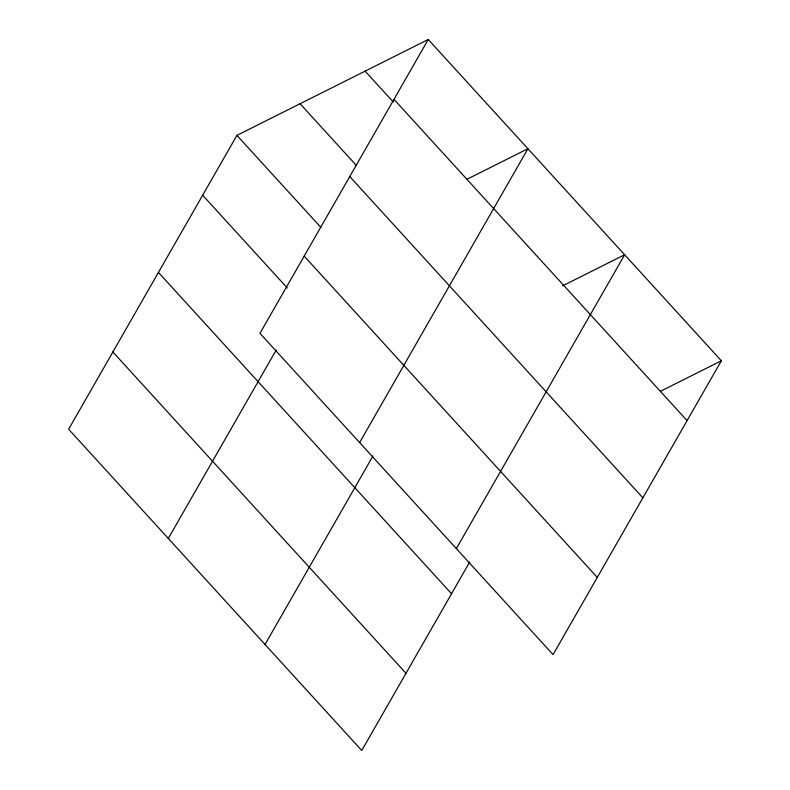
<?xml version="1.0" encoding="UTF-8"?>
<svg xmlns="http://www.w3.org/2000/svg" width="790" height="790" viewBox="0 0 790 790"><rect width="100%" height="100%" fill="white"/><g stroke="black" fill="none" stroke-linecap="round" stroke-linejoin="round"><path stroke-width="1.19" d="M428.249 39.5L259.959 333.341L553.069 654.624L721.359 360.783L428.249 39.5L236.931 135.376L68.641 429.217L361.751 750.5L469.714 561.986M168.3 538.454L276.263 349.94M359.618 442.578L527.908 148.737L466.949 179.281M265.025 644.472L372.989 455.958M456.344 548.606L624.633 254.755L562.579 285.852M660.4 391.327L721.359 360.783M393.973 99.343L687.083 420.626M365.108 71.14L393.351 102.088M300.062 103.737L356.537 165.633M349.753 176.565L642.863 497.848M236.931 135.376L320.809 227.313M304.19 256.128L597.289 577.401M202.655 195.219L287.372 288.064M158.435 272.441L451.544 593.715M112.871 351.994L405.981 673.278"/></g></svg>
